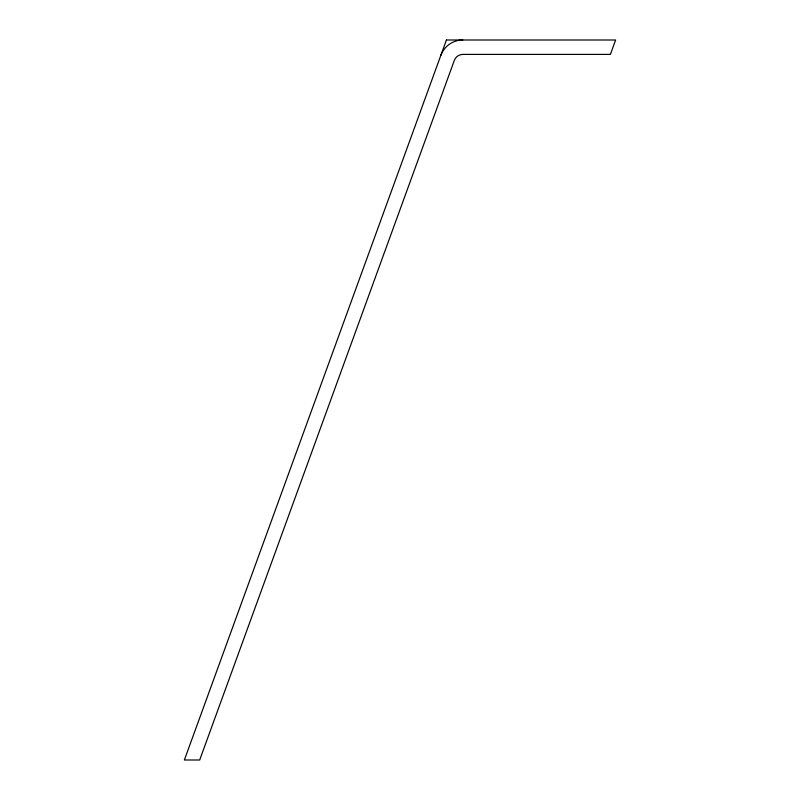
<?xml version="1.0" encoding="UTF-8"?>
<svg xmlns="http://www.w3.org/2000/svg" width="800" height="800" viewBox="0 0 800 800"><rect width="100%" height="100%" fill="white"/><g stroke="black" fill="none" stroke-linecap="round" stroke-linejoin="round"><path stroke-width="1.2" d="M440.83 55.4A23.4 23.4 0 0 1 462.81 40M446.43 40L184.37 760L199.69 760L454.36 60.32A9 9 0 0 1 462.81 54.4L610.39 54.4L615.63 40L446.43 40"/></g></svg>
